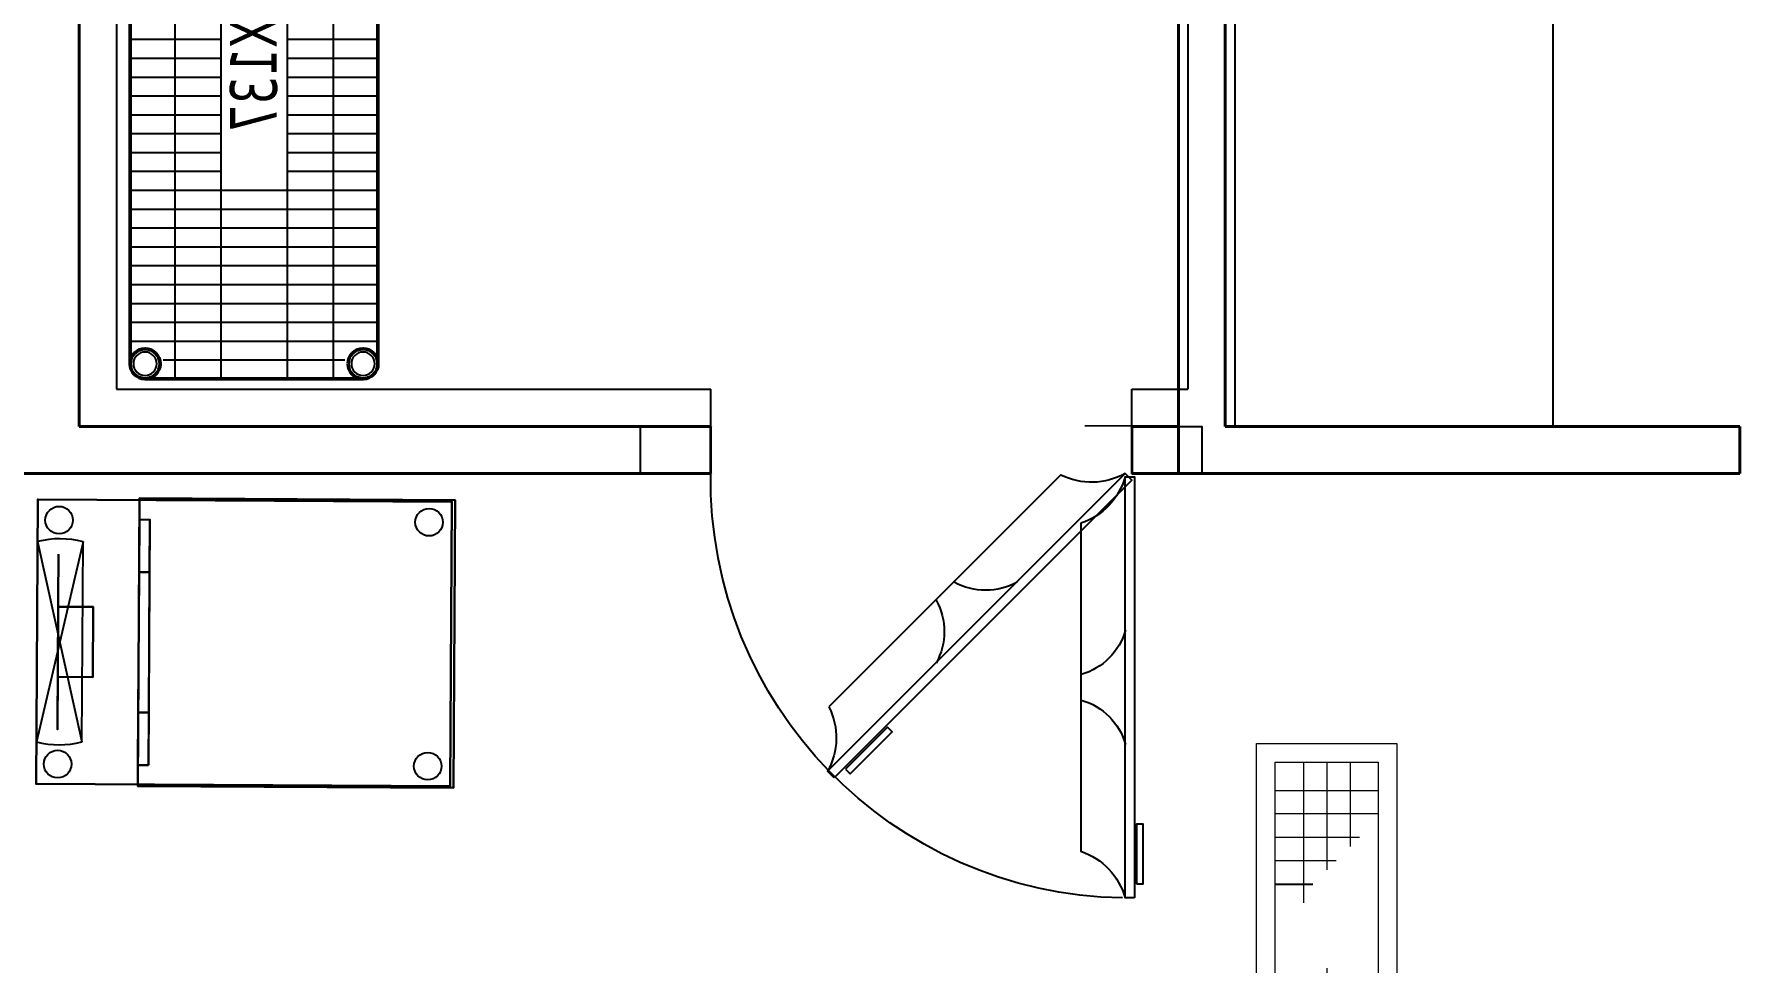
# Model space of a CAD drawing. Header units: centimetres. Extents: x 3125 to 7752, y 12316 to 13705.
# Drawn here: x 3537.1 to 3901.8, y 12843.8 to 13042.2 of the extents above; entities that cross this region are included whole.
import ezdxf
from ezdxf.enums import TextEntityAlignment as Align
from ezdxf.lldxf.tags import DXFTag

# ---------------------------------------------------------------- set-up
doc = ezdxf.new("R2010")
doc.units = ezdxf.units.CM
doc.linetypes.add('DASHED2', pattern=[9.525, 6.35, -3.175])
for name, color, linetype in [('0-MUTFAK', 7, 'Continuous'), ('200-EquipBorder-2d', 9, 'Continuous'), ('200-EquipInternal-2d', 252, 'Continuous'), ('200-EquipSteel-3d', 9, 'Continuous'), ('Kıtc-002 Çizgi', 7, 'Continuous'), ('Kıtc-034 Soğuk Oda', 1, 'Continuous'), ('SOĞUK ODA PANELİ', 50, 'Continuous'), ('sıhhi tesisat', 162, 'Continuous')]:
    doc.layers.add(name, color=color, linetype=linetype)
doc.layers.add('200-InsPoint-3D', color=3, linetype='Continuous', plot=False)
for name, color, linetype, lineweight in [('BL-C', 140, 'Continuous', 0), ('continious', 7, 'Continuous', 50), ('continious2', 253, 'Continuous', 25), ('DUVAR', 1, 'Continuous', 40), ('yerizg-a', 7, 'Continuous', 15), ('yerizg-b', 7, 'Continuous', 9)]:
    doc.layers.add(name, color=color, linetype=linetype, lineweight=lineweight)
doc.styles.add('ROMANS', font='ROMANSTW.SHX', dxfattribs={"width": 0.8})
doc.styles.get("Standard").update_dxf_attribs({"font": 'arial.ttf'})
doc.styles.add('STYLE1', font='tahoma.ttf', dxfattribs={"height": 18})
tags = doc.linetypes.add('DASHED', pattern=[0.75, 0.5, -0.25]).pattern_tags.tags
tags[6:7] = [DXFTag(74, 4), DXFTag(75, 0), DXFTag(340, '0'), DXFTag(46, 1.0), DXFTag(50, 0.0), DXFTag(44, 0.0), DXFTag(45, 0.0)]
tags[4:5] = [DXFTag(74, 4), DXFTag(75, 0), DXFTag(340, '0'), DXFTag(46, 1.0), DXFTag(50, 0.0), DXFTag(44, 0.0), DXFTag(45, 0.0)]

# ---------------------------------------------------------------- blocks, each defined once
blk = doc.blocks.new('A$C60E3056A')
at = {"layer": 'Kıtc-034 Soğuk Oda', "color": 3}
blk.add_line((13.32, 80.05), (13.32, 9.95), dxfattribs=at)
for points in [[(1.83, 0), (3.83, 0), (3.83, 90), (1.83, 90)], [(1.44, 3.03), (0, 3.03), (0, 15.75), (1.44, 15.75)]]:
    blk.add_lwpolyline(points, close=True, dxfattribs=at)
for centre, radius, start, end in [((17.93, 93.95), 14.65, 195.6381, 251.6489), ((17.17, 61.16), 14, 196.3254, 253.6365), ((17.17, 28.84), 14, 106.3635, 163.6746), ((17.93, -3.95), 14.65, 108.3511, 164.3619)]:
    blk.add_arc(centre, radius, start, end, dxfattribs=at)
blk = doc.blocks.new('A$C4A7C2E03')
at = {"layer": 'Kıtc-034 Soğuk Oda', "color": 254}
blk.add_line((80.05, 0), (9.95, 0), dxfattribs=at)
for points in [[(0, 11.49), (0, 9.49), (90, 9.49), (90, 11.49)], [(3.03, 11.89), (3.03, 13.32), (15.75, 13.32), (15.75, 11.89)]]:
    blk.add_lwpolyline(points, close=True, dxfattribs=at)
for centre, radius, start, end in [((-3.95, -4.61), 14.65, 18.3511, 74.3619), ((28.84, -3.84), 14, 16.3635, 73.6746), ((61.16, -3.84), 14, 106.3254, 163.6365), ((93.95, -4.61), 14.65, 105.6381, 161.6489)]:
    blk.add_arc(centre, radius, start, end, dxfattribs=at)
blk = doc.blocks.new('A$C65962AFD')
at = {"color": 3}
blk.add_wipeout([(90.69, 105), (90.69, 15), (100.69, 15), (100.69, 105)], dxfattribs=at).dxf.layer = 'Kıtc-034 Soğuk Oda'
at = {"layer": 'Kıtc-002 Çizgi', "color": 254, "linetype": 'DASHED'}
blk.add_arc((89.46, 104.46), 89.47, 180.9342, 270.7837, dxfattribs=at)
at = {"layer": 'Kıtc-034 Soğuk Oda'}
for points in [[(100.69, 105), (100.69, 120), (90.69, 120), (90.69, 105)], [(100.69, 0), (100.69, 15), (90.69, 15), (90.69, 0)]]:
    blk.add_lwpolyline(points, close=True, dxfattribs=at)
at = {"layer": 'Kıtc-002 Çizgi'}
blk.add_blockref('A$C4A7C2E03', (0, 94.09), dxfattribs=at)
at = {"layer": 'Kıtc-002 Çizgi', "rotation": 315}
blk.add_blockref('A$C60E3056A', (24.34, 42.65), dxfattribs=at)
blk = doc.blocks.new('A$C0B025A11')
for p, q in [((133.8, 53), (3.2, 53)), ((0, 49.79), (0, 3.2)), ((137, 49.79), (137, 3.2)), ((133.8, 0), (3.2, 0))]:
    blk.add_line(p, q)
for centre in [(3.2, 49.8), (133.8, 49.8), (3.2, 3.2), (133.8, 3.2)]:
    blk.add_circle(centre, 3.2)
at = {"layer": 'continious2'}
for p, q in [((8.05, 53), (8.05, 0)), ((12.08, 53), (12.08, 0)), ((16.11, 53), (16.11, 0)), ((20.14, 53), (20.14, 0)), ((24.17, 53), (24.17, 0)), ((28.2, 53), (28.2, 0)), ((32.23, 53), (32.23, 0)), ((36.26, 53), (36.26, 0)), ((40.29, 53), (40.29, 0)), ((44.32, 53), (44.32, 33.58)), ((48.35, 53), (48.35, 33.58)), ((52.38, 53), (52.38, 33.58)), ((56.41, 53), (56.41, 33.58)), ((60.44, 53), (60.44, 33.58)), ((64.47, 53), (64.47, 33.58)), ((68.5, 53), (68.5, 33.58)), ((72.53, 53), (72.53, 33.58)), ((76.56, 53), (76.56, 33.58)), ((80.59, 53), (80.59, 33.58)), ((84.62, 53), (84.62, 33.58)), ((88.65, 53), (88.65, 33.58)), ((92.68, 53), (92.68, 33.58)), ((96.71, 53), (96.71, 0)), ((100.74, 53), (100.74, 0)), ((104.77, 53), (104.77, 0)), ((108.8, 53), (108.8, 0)), ((112.83, 53), (112.83, 0)), ((116.86, 53), (116.86, 0)), ((120.89, 53), (120.89, 0)), ((124.92, 53), (124.92, 0)), ((128.95, 53), (128.95, 0)), ((4.02, 45.9), (4.02, 7.09)), ((132.98, 45.9), (132.98, 7.09)), ((0, 43.43), (137, 43.43)), ((0, 33.58), (137, 33.58)), ((0, 19.41), (137, 19.41)), ((44.32, 19.41), (44.32, 0)), ((48.35, 19.41), (48.35, 0)), ((52.38, 19.41), (52.38, 0)), ((56.41, 19.41), (56.41, 0)), ((60.44, 19.41), (60.44, 0)), ((64.47, 19.41), (64.47, 0)), ((68.5, 19.41), (68.5, 0)), ((72.53, 19.41), (72.53, 0)), ((76.56, 19.41), (76.56, 0)), ((80.59, 19.41), (80.59, 0)), ((84.62, 19.41), (84.62, 0)), ((88.65, 19.41), (88.65, 0)), ((92.68, 19.41), (92.68, 0)), ((0, 9.57), (137, 9.57))]:
    blk.add_line(p, q, dxfattribs=at)
for centre in [(3.2, 49.8), (133.8, 49.8), (3.2, 3.2), (133.8, 3.2)]:
    blk.add_circle(centre, 2.5, dxfattribs=at)
at = {"style": 'STYLE1', "width": 0.8}
blk.add_text('53X137', height=10, dxfattribs=at).set_placement((47.88, 21.63))
blk = doc.blocks.new('Y-SIFON')
at = {"layer": 'yerizg-a', "color": 0, "linetype": 'Continuous'}
blk.add_circle((0, 0), 11, dxfattribs=at)
at = {"layer": 'yerizg-b', "color": 0, "linetype": 'DASHED2'}
for points in [[(0, 13), (0, -13)], [(-13, 0), (13, 0)]]:
    blk.add_lwpolyline(points, dxfattribs=at)
blk = doc.blocks.new('FGEWRW')
at = {"layer": 'BL-C', "linetype": 'Continuous'}
for p, q in [((418958.37, 6392413.23, 0), (418958.37, 6392391.23, 0)), ((418963.37, 6392391.23, 0), (418963.37, 6392413.23, 0)), ((418968.37, 6392413.23, 0), (418968.37, 6392395.23, 0)), ((418973.37, 6392413.23, 0), (418973.37, 6392400.23, 0)), ((418978.37, 6392413.23, 0), (418978.37, 6392405.23, 0)), ((419053.37, 6392413.23, 0), (419053.37, 6392391.23, 0)), ((419058.37, 6392391.23, 0), (419058.37, 6392413.23, 0)), ((418952.37, 6392407.23, 0), (418980.37, 6392407.23, 0)), ((419064.37, 6392407.23, 0), (419046.37, 6392407.23, 0)), ((419048.37, 6392391.23, 0), (419048.37, 6392409.23, 0)), ((419043.37, 6392391.23, 0), (419043.37, 6392404.23, 0)), ((418952.37, 6392402.23, 0), (418975.37, 6392402.23, 0)), ((419064.37, 6392402.23, 0), (419041.37, 6392402.23, 0)), ((418952.37, 6392397.23, 0), (418970.37, 6392397.23, 0)), ((419064.37, 6392397.23, 0), (419034.37, 6392397.23, 0))]:
    blk.add_line(p, q, dxfattribs=at)
at = {"layer": 'BL-C', "linetype": 'Continuous', "elevation": 0}
for points in [[(419068.37, 6392417.23), (418948.37, 6392417.23), (418948.37, 6392387.23), (419068.37, 6392387.23)], [(419064.37, 6392413.23), (418952.37, 6392413.23), (418952.37, 6392391.23), (419064.37, 6392391.23)]]:
    blk.add_lwpolyline(points, close=True, dxfattribs=at)
at = {"layer": 'sıhhi tesisat'}
blk.add_line((419038.37, 6392391.23, 0), (419038.37, 6392399.23, 0), dxfattribs=at)
at = {"layer": 'BL-C', "linetype": 'Continuous', "extrusion": (0, 0, -1), "zscale": -1}
blk.add_blockref('Y-SIFON', (-419007.37, 6392402.23, 0), dxfattribs=at)
at = {"layer": 'BL-C', "linetype": 'Continuous', "style": 'ROMANS', "text_generation_flag": 4, "width": 0.8}
blk.add_attdef('YRNO', text='', height=10, rotation=180, dxfattribs=at).set_placement((418965.37, 6392377.23, 0), align=Align.MIDDLE)
blk = doc.blocks.new('A$C0D18546B')
at = {"layer": '200-EquipBorder-2d', "color": 4, "elevation": 7.5}
blk.add_lwpolyline([(82.17, 119), (1.17, 119.46), (0.51, 1.46), (81.5, 1)], close=True, dxfattribs=at)
at = {"layer": '200-EquipInternal-2d', "color": 251, "elevation": 7.5}
blk.add_lwpolyline([(70.1, 106.07, 0.128902), (70.17, 119.07), (13.1, 106.39), (70.1, 106.07), (13.17, 119.39, 0.128902), (13.1, 106.39, 0.105835)], format="xyb", dxfattribs=at)
at = {"layer": '200-EquipSteel-3d', "color": 251, "extrusion": (-0.005641, -0.999984, 0)}
for p, q in [((41.58, 103.23, 144.14), (46.46, 103.2, 164.18)), ((6.49, 87.43, 32.5), (6.51, 90.43, 32.5)), ((6.51, 90.43, 32.5), (21.51, 90.34, 82.5)), ((21.51, 90.34, 82.5), (61.51, 90.12, 82.5)), ((61.51, 90.12, 82.5), (76.51, 90.03, 32.5)), ((76.51, 90.03, 32.5), (76.49, 87.03, 32.5)), ((76.49, 87.03, 32.5), (6.49, 87.43, 32.5)), ((6.49, 87.43, 32.5), (21.49, 87.34, 82.5)), ((21.49, 87.34, 82.5), (61.49, 87.12, 82.5)), ((61.49, 87.12, 82.5), (76.49, 87.03, 32.5))]:
    blk.add_line(p, q, dxfattribs=at)
at = {"layer": '200-EquipSteel-3d', "color": 251, "extrusion": (0.999984, -0.005641, 0)}
for p, q in [((21.51, 90.34, 82.5), (21.49, 87.34, 82.5)), ((61.51, 90.12, 82.5), (61.49, 87.12, 82.5))]:
    blk.add_line(p, q, dxfattribs=at)
at = {"layer": '200-EquipSteel-3d', "color": 251}
for centre in [(6.81, 113.32, 7.5), (76.3, 112.92, 7.5)]:
    blk.add_circle(centre, 3.92, dxfattribs=at)
at = {"layer": '200-EquipSteel-3d', "color": 251, "extrusion": (-0.005641, -0.999984, 0)}
for radius in [25, 23]:
    blk.add_circle((41, 144.14, -113.46), radius, dxfattribs=at)
at = {"layer": '200-EquipSteel-3d'}
for centre in [(6.21, 7.85, 7.5), (75.7, 7.46, 7.5)]:
    blk.add_circle(centre, 3.92, dxfattribs=at)
at = {"layer": '200-EquipSteel-3d', "color": 251}
for points in [[(6.49, 87.43, 32.5), (21.49, 87.34, 82.5), (21.51, 90.34, 82.5), (6.51, 90.43, 32.5)], [(76.51, 90.03, 32.5), (61.51, 90.12, 82.5), (21.51, 90.34, 82.5), (6.51, 90.43, 32.5)], [(61.51, 90.12, 82.5), (21.51, 90.34, 82.5), (21.49, 87.34, 82.5), (61.49, 87.12, 82.5)], [(61.49, 87.12, 82.5), (61.51, 90.12, 82.5), (76.51, 90.03, 32.5), (76.49, 87.03, 32.5)], [(6.49, 87.43, 32.5), (21.49, 87.34, 82.5), (61.49, 87.12, 82.5), (76.49, 87.03, 32.5)]]:
    blk.add_3dface(points, dxfattribs=at)
at = {"layer": '200-InsPoint-3D', "color": 4}
blk.add_point((1.17, 119.46, 7.5), dxfattribs=at)
blk.add_point((1.17, 119.46, 7.5), dxfattribs=at)
at = {"layer": '200-InsPoint-3D'}
for p in [(82.17, 119, 7.5), (82.17, 119, 7.5), (0.51, 1.46, 7.5), (0.51, 1.46, 7.5), (81.5, 1, 7.5), (81.5, 1, 7.5)]:
    blk.add_point(p, dxfattribs=at)
at = {"layer": '200-InsPoint-3D', "color": 4}
blk.add_attdef('DISTANG', (1.17, 119.46, 7.5), '', height=0.1, rotation=359.6768, dxfattribs=at)
at = {"layer": '200-EquipSteel-3d', "color": 4}
mesh = blk.add_polymesh((6, 3), dxfattribs=at)
for k, corner in enumerate([(81.5, 1, 27.5), (81.5, 1, 12.5), (81.5, 1, 12.5), (0.51, 1.46, 27.5), (0.51, 1.46, 12.5), (0.51, 1.46, 12.5), (1.17, 119.46, 27.5), (1.17, 119.46, 12.5), (0.51, 1.46, 12.5), (82.17, 119, 27.5), (82.17, 119, 12.5), (81.5, 1, 12.5), (82.17, 119, 27.5), (82.17, 119, 27.5), (81.5, 1, 27.5), (1.17, 119.46, 27.5), (1.17, 119.46, 27.5), (0.51, 1.46, 27.5)]):
    mesh.set_mesh_vertex(divmod(k, 3), corner)
at = {"layer": '200-EquipSteel-3d', "color": 251}
mesh = blk.add_polymesh((6, 3), dxfattribs=at)
for k, corner in enumerate([(31.58, 103.29, 119.14), (31.58, 103.29, 27.5), (31.58, 103.29, 27.5), (31.64, 113.29, 119.14), (31.64, 113.29, 27.5), (31.64, 113.29, 27.5), (51.64, 113.17, 119.14), (51.64, 113.17, 27.5), (31.64, 113.29, 27.5), (51.58, 103.17, 119.14), (51.58, 103.17, 27.5), (31.58, 103.29, 27.5), (51.58, 103.17, 119.14), (51.58, 103.17, 119.14), (31.58, 103.29, 119.14), (51.64, 113.17, 119.14), (51.64, 113.17, 119.14), (31.64, 113.29, 119.14)]):
    mesh.set_mesh_vertex(divmod(k, 3), corner)
mesh = blk.add_polymesh((6, 3), dxfattribs=at)
for k, corner in enumerate([(82, 0, 32.5), (82, 0, 27.5), (82, 0, 27.5), (0, 0.46, 32.5), (0, 0.46, 27.5), (0, 0.46, 27.5), (0.51, 90.46, 32.5), (0.51, 90.46, 27.5), (0, 0.46, 27.5), (82.51, 90, 32.5), (82.51, 90, 27.5), (82, 0, 27.5), (82.51, 90, 32.5), (82.51, 90, 32.5), (82, 0, 32.5), (0.51, 90.46, 32.5), (0.51, 90.46, 32.5), (0, 0.46, 32.5)]):
    mesh.set_mesh_vertex(divmod(k, 3), corner)

msp = doc.modelspace()

# ---------------------------------------------------------------- linework, layer by layer
for p, q in [((3791.78, 12958.33), (3791.78, 13077.33)), ((3793.78, 13077.33), (3793.78, 12958.33)), ((3861.78, 13077.33), (3861.78, 12958.33)), ((3861.78, 12958.33), (3791.78, 12958.33))]:
    msp.add_line(p, q)
at = {"layer": 'DUVAR', "color": 5}
for p, q in [((3546.78, 13458.33), (3546.78, 12958.33)), ((3781.78, 13458.33), (3781.78, 12948.33)), ((3791.78, 13458.33), (3791.78, 12958.33)), ((3546.78, 12958.33), (3681.78, 12958.33)), ((3681.78, 12958.33), (3681.78, 12948.33)), ((3761.78, 12958.33), (3781.78, 12958.33)), ((3781.78, 12958.33), (3761.78, 12958.33)), ((3771.78, 12958.33), (3771.78, 12948.33)), ((3791.78, 12958.33), (3901.78, 12958.33)), ((3901.78, 12958.33), (3901.78, 12948.33)), ((3516.78, 12948.33), (3681.78, 12948.33)), ((3771.78, 12948.33), (3791.78, 12948.33)), ((3901.78, 12948.33), (3771.78, 12948.33))]:
    msp.add_line(p, q, dxfattribs=at)
at = {"layer": 'SOĞUK ODA PANELİ'}
for p, q in [((3554.78, 13246.33), (3554.78, 12966.33)), ((3783.78, 13246.33), (3783.78, 12966.33)), ((3554.78, 12966.33), (3681.78, 12966.33)), ((3681.78, 12958.33), (3681.78, 12966.33)), ((3771.78, 12966.33), (3783.78, 12966.33)), ((3771.78, 12958.33), (3771.78, 12966.33))]:
    msp.add_line(p, q, dxfattribs=at)

# ---------------------------------------------------------------- block references
at = {"linetype": 'Continuous', "xscale": 0.75, "yscale": 0.75, "zscale": 0.75, "rotation": 90}
msp.add_blockref('A$C0D18546B', (3627.16, 12881.13, -5.62), dxfattribs=at).add_auto_attribs({'DISTANG': '1438.053267457665^I4.997882194670638'})
at = {"layer": '0-MUTFAK', "color": 0, "xscale": -1, "rotation": 270.0000000000001}
msp.add_blockref('FGEWRW', (-6388588.77, -406177.76, 0), dxfattribs=at)
at = {"layer": 'continious', "lineweight": -2, "xscale": -1, "rotation": 90}
msp.add_blockref('A$C0B025A11', (3610.65, 13105.56), dxfattribs=at)

# ---------------------------------------------------------------- next in the draw order: block references
at = {"layer": 'Kıtc-034 Soğuk Oda', "xscale": -1, "rotation": 269.9998601791521}
msp.add_blockref('A$C65962AFD', (3666.78, 12857.64), dxfattribs=at)

doc.saveas('drawing.dxf')
